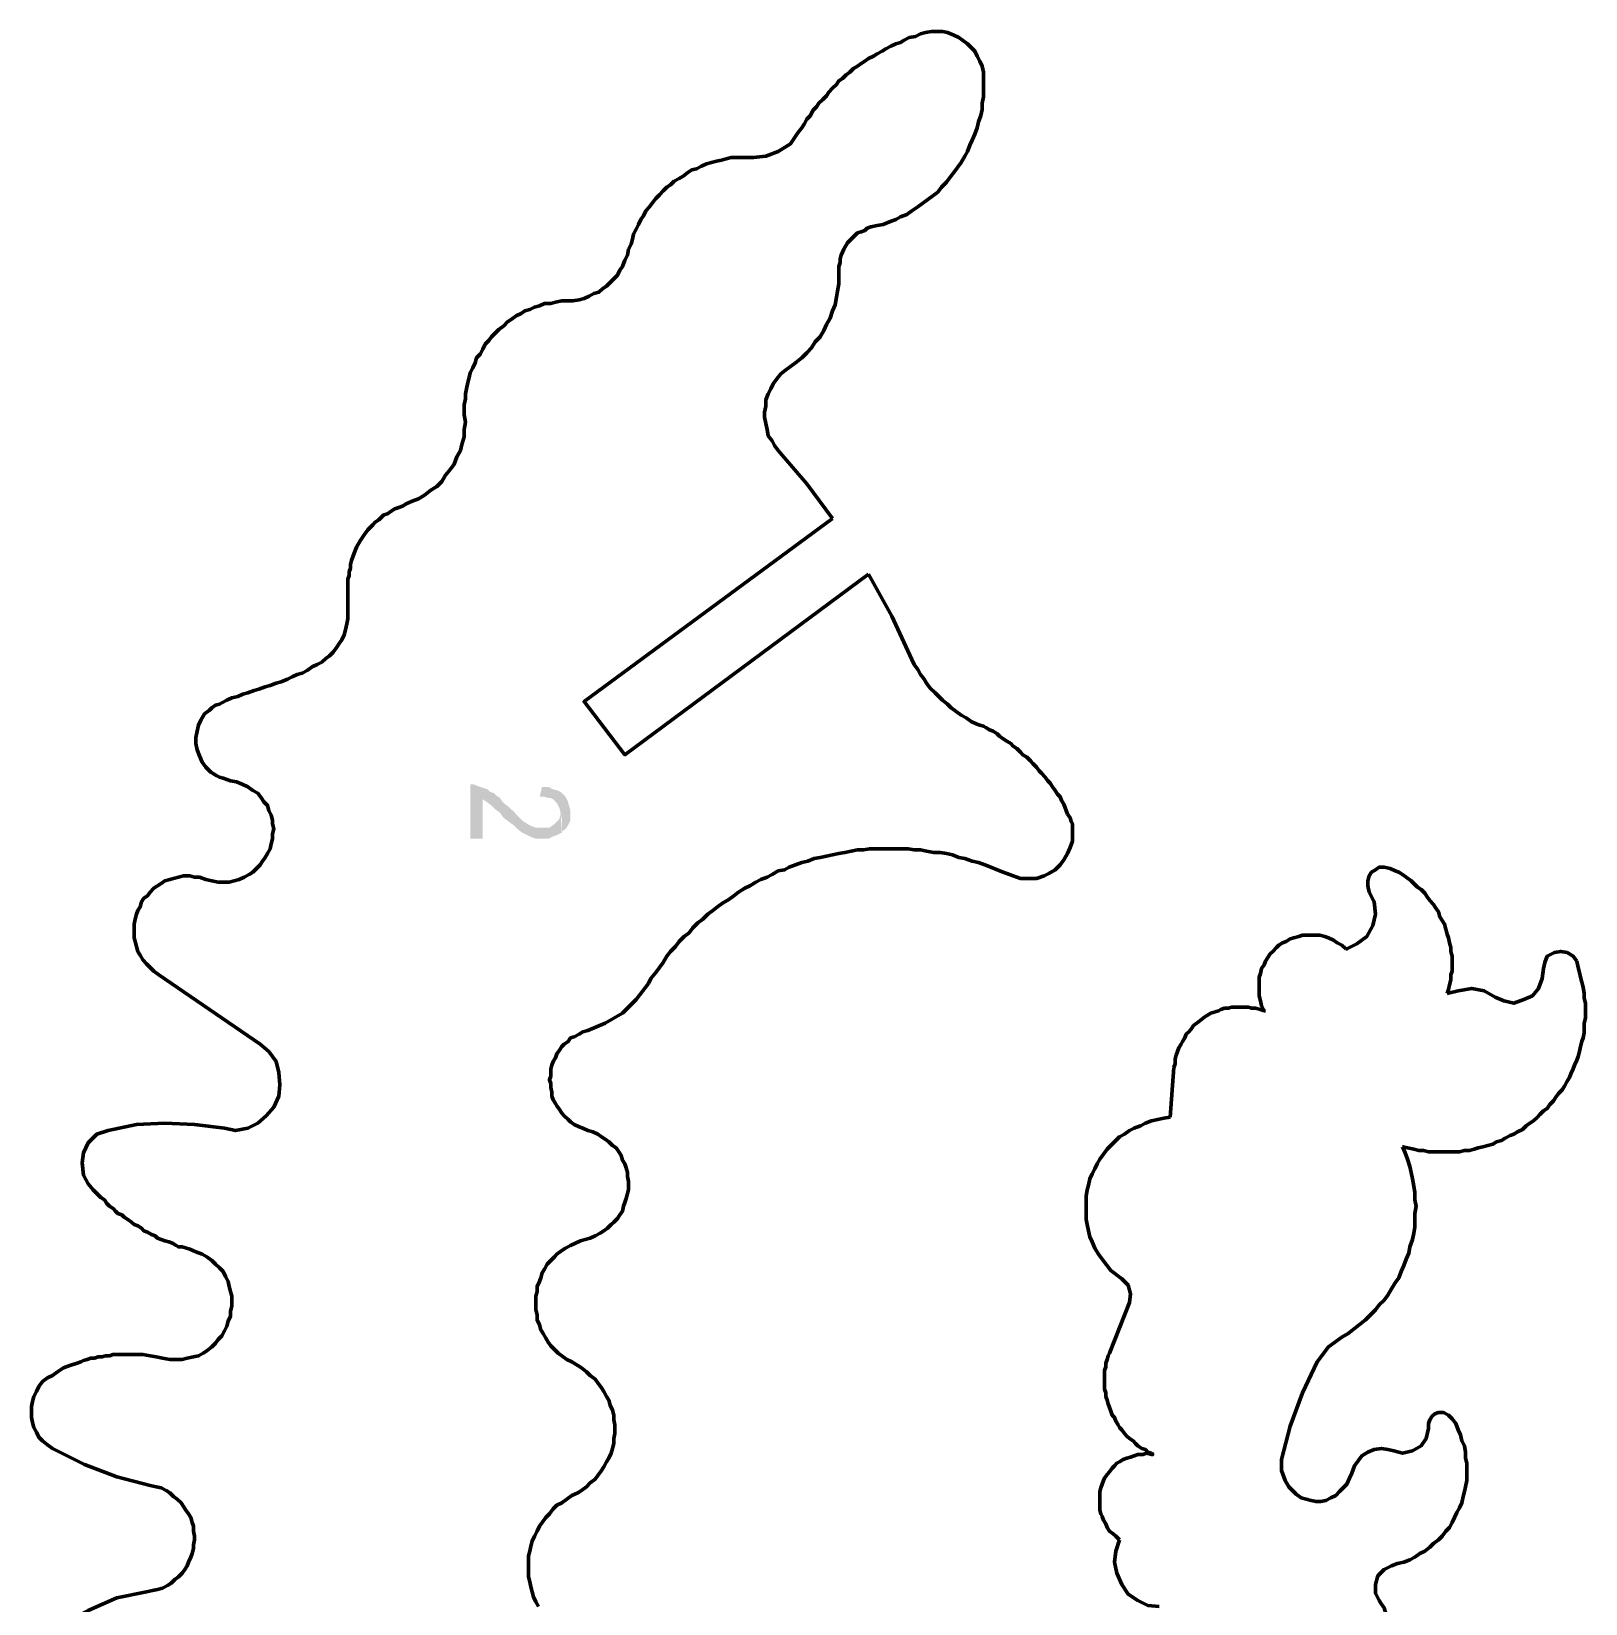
# Model space of a CAD drawing. Header units: inches. Extents: x -281 to 255, y -339 to 364.
# Drawn here: x 45.7 to 255.2, y 146.4 to 358.3 of the extents above; entities that cross this region are included whole.
import ezdxf

# ---------------------------------------------------------------- set-up
doc = ezdxf.new("R2010")
doc.units = ezdxf.units.IN
doc.layers.add('H', color=7, linetype='CONTINUOUS', lineweight=100)
doc.layers.add('P', color=250, linetype='CONTINUOUS', lineweight=100)

msp = doc.modelspace()

# ---------------------------------------------------------------- hatches: boundary and pattern name
at = {"layer": 'H', "linetype": 'CONTINUOUS'}
for points in [[(117.17, 250.33), (117, 253), (116.83, 252.17), (116.17, 251.5), (115.5, 251), (114.67, 251), (114.17, 251), (113.67, 251), (112.83, 251.33), (112, 251.83), (111.33, 252.5), (111, 252.83), (110.67, 253.17), (110.33, 253.5), (110, 253.83), (109.5, 254.17), (109.17, 254.5), (108.83, 255), (108.33, 255.33), (108, 255.67), (107.5, 255.83), (107.17, 256.17), (106.67, 256.33), (106.17, 256.5), (105.67, 256.67), (105.33, 256.83), (104.83, 256.83), (104.83, 249.5), (106.5, 249.5), (106.5, 254.83), (107, 254.5), (107.67, 254), (108.17, 253.5), (108.83, 253), (109.33, 252.33), (110, 251.83), (110.67, 251.33), (111.17, 250.83), (111.83, 250.33), (112.5, 250), (113.17, 249.67), (113.83, 249.5), (114.5, 249.5), (115.33, 249.5), (116, 249.83), (116.5, 250), (116.83, 250.17)], [(118.33, 253), (118.33, 253.33), (118.17, 253.83), (118, 254.5), (117.67, 255.17), (117.17, 255.67), (116.67, 256), (116, 256.17), (115.33, 256.5), (114.5, 256.5), (114.17, 255.17), (114.83, 255.17), (115.33, 255), (115.67, 255), (116, 254.83), (116.5, 254.33), (116.83, 253.67), (117, 253), (117.17, 252.17), (117.17, 251.33), (117.17, 250.33), (117.17, 250.5), (117.67, 250.83), (118, 251.33), (118.33, 252), (118.33, 252.5)]]:
    msp.add_hatch(color=0, dxfattribs=at).paths.add_polyline_path(points)

# ---------------------------------------------------------------- linework, layer by layer
at = {"layer": 'P', "color": 0, "linetype": 'CONTINUOUS'}
for points in [[(174, 352), (174, 352.83), (173.83, 353.67), (173.5, 354.33), (173.17, 355), (172.83, 355.67), (172.33, 356.17), (171.83, 356.67), (171.17, 357.17), (170.67, 357.5), (170, 357.83), (169.17, 358.17), (168.5, 358.33), (167.83, 358.33), (167, 358.33), (166.17, 358.17), (165.5, 358)], [(165.5, 358), (164.83, 357.67), (164, 357.5), (163.33, 357.17), (162.83, 356.83), (162.17, 356.67), (161.5, 356.33), (160.83, 356), (160.33, 355.67), (159.67, 355.33), (159.17, 355), (158.5, 354.67), (158, 354.33), (157.5, 354), (157, 353.67), (156.5, 353.33), (156, 352.83), (155.5, 352.5), (155, 352), (154.5, 351.67), (154.17, 351.17), (153.67, 350.67), (153.17, 350.17), (152.83, 349.67), (152.33, 349.17), (151.83, 348.67), (151.5, 348.17), (151, 347.67), (150.67, 347), (150.17, 346.5), (149.83, 345.83), (149.5, 345.33), (149, 344.67)], [(158.83, 332), (159.67, 332.17), (160.5, 332.33), (161.33, 332.67), (162.17, 333), (162.83, 333.33), (163.67, 333.67), (164.33, 334.17), (165.17, 334.67), (165.83, 335.17), (166.5, 335.67), (167.17, 336.17), (167.83, 336.67), (168.33, 337.33), (169, 338), (169.5, 338.67), (170, 339.33), (170.5, 340), (171, 340.67), (171.5, 341.5), (171.83, 342.17), (172.17, 343), (172.5, 343.67), (172.83, 344.5), (173.17, 345.33), (173.33, 346.17), (173.67, 347), (173.83, 347.83), (173.83, 348.67), (174, 349.5), (174, 350.33), (174, 351.17), (174, 352)], [(143, 341.33), (144.67, 341.5), (146.33, 342.17), (148, 343.17), (149, 344.67)], [(143, 341.33), (142.17, 341.33), (141.5, 341.33), (140.83, 341.33), (140, 341.33), (139.33, 341.17), (138.67, 341), (138, 340.83), (137.33, 340.67), (136.67, 340.5), (136, 340.17), (135.33, 339.83), (134.67, 339.67), (134.17, 339.33), (133.5, 338.83), (133, 338.5), (132.33, 338.17), (131.83, 337.67), (131.33, 337.33), (130.83, 336.83), (130.33, 336.33), (129.83, 335.83), (129.33, 335.17), (129, 334.67), (128.5, 334.17), (128.17, 333.5), (127.83, 333), (127.5, 332.33), (127.17, 331.67), (126.83, 331), (126.67, 330.33), (126.5, 329.67), (126.17, 329)], [(158.83, 332), (158.33, 331.83), (158, 331.5), (157.5, 331.33), (157, 331.17), (156.33, 330.5), (155.67, 329.83), (155.17, 329), (154.83, 328.17), (154.67, 327.67), (154.67, 327.17), (154.5, 326.67), (154.5, 326.17)], [(117.83, 322), (118.67, 322), (119.5, 322.17), (120.17, 322.33), (120.83, 322.67), (121.5, 323), (122.17, 323.17), (122.67, 323.67), (123.17, 324), (123.67, 324.5), (124.17, 325), (124.67, 325.5), (125, 326.17), (125.33, 326.67), (125.67, 327.5), (126, 328.17), (126.17, 329)], [(148, 313.17), (148.67, 313.67), (149.5, 314.33), (150.17, 315), (150.83, 315.67), (151.33, 316.5), (152, 317.17), (152.5, 318), (152.83, 318.83), (153.33, 319.67), (153.67, 320.67), (154, 321.5), (154.17, 322.5), (154.33, 323.33), (154.5, 324.33), (154.5, 325.17), (154.5, 326.17)], [(117.83, 322), (117.17, 322), (116.33, 321.83), (115.67, 321.67), (114.83, 321.67), (114.17, 321.33), (113.5, 321.17), (112.83, 320.83), (112.17, 320.67), (111.67, 320.33), (111, 320), (110.33, 319.5), (109.83, 319.17), (109.33, 318.67), (108.67, 318.17), (108.17, 317.67), (107.67, 317.17), (107.33, 316.67), (106.83, 316.17), (106.5, 315.5), (106.17, 314.83), (105.67, 314.33), (105.5, 313.67), (105.17, 313), (104.83, 312.33), (104.67, 311.67), (104.5, 311), (104.33, 310.17), (104.17, 309.5), (104.17, 308.83), (104, 308), (104, 307.33), (104, 306.67)], [(148, 313.17), (147.33, 312.67), (146.67, 312.17), (146.17, 311.5), (145.67, 310.83), (145.33, 310.17), (145, 309.5), (144.67, 308.67), (144.67, 307.83), (144.5, 307), (144.5, 306.33), (144.67, 305.5), (144.83, 304.67), (145, 303.83), (145.5, 303.17), (145.83, 302.5), (146.33, 301.83)], [(96.17, 294.67), (97, 295), (97.83, 295.33), (98.67, 295.83), (99.5, 296.5), (100.33, 297), (101, 297.67), (101.5, 298.5), (102.17, 299.33), (102.67, 300), (103, 301), (103.5, 301.83), (103.67, 302.67), (104, 303.67), (104, 304.67), (104.17, 305.67), (104, 306.67)], [(153.67, 292.67), (150.17, 297.33), (146.33, 301.83)], [(96.17, 294.67), (95.67, 294.33), (95.17, 294.17), (94.67, 294), (94.17, 293.67), (93.67, 293.33), (93.17, 293.17), (92.83, 292.83), (92.5, 292.5), (92, 292.17), (91.67, 291.83), (91, 291.17), (90.5, 290.5), (90, 289.67), (89.5, 288.83), (89.17, 288), (88.83, 287), (88.67, 286.5), (88.67, 286), (88.5, 285.5), (88.5, 285), (88.33, 284.5), (88.33, 284), (88.33, 283.5), (88.33, 283), (88.33, 282.5), (88.33, 281.83)], [(153.67, 292.67), (120.17, 268), (125.67, 260.83), (158.5, 285.17)], [(164.33, 273.67), (161.67, 279.5), (158.5, 285.17)], [(71.33, 267.83), (72, 268.17), (72.67, 268.5), (73.5, 268.67), (74.17, 269), (74.83, 269.17), (75.67, 269.5), (76.33, 269.67), (77.17, 270), (77.83, 270.17), (78.67, 270.5), (79.33, 270.67), (80.17, 271), (80.83, 271.33), (81.5, 271.67), (82.17, 271.83), (82.83, 272.17), (83.5, 272.67), (84.17, 273), (84.83, 273.33), (85.33, 273.83), (85.83, 274.17), (86.33, 274.67), (86.83, 275.33), (87.17, 275.83), (87.5, 276.33), (87.83, 277), (88, 277.67), (88.17, 278.5), (88.33, 279.17), (88.33, 280), (88.33, 281), (88.33, 281.33), (88.33, 281.83)], [(164.33, 273.67), (164.67, 273), (165.17, 272.33), (165.5, 271.67), (166, 271), (166.33, 270.5), (166.83, 269.83), (167.5, 269.17), (168, 268.67), (168.5, 268.17), (169.17, 267.67), (169.67, 267.17), (170.33, 266.67), (171, 266.17), (171.67, 265.83), (172.33, 265.33), (173, 265)], [(71.33, 267.83), (71, 267.67), (70.5, 267.5), (70, 267.17), (69.67, 266.83), (69, 266.33), (68.5, 265.5), (68.17, 264.83), (68, 264), (67.83, 263.17), (67.83, 262.33), (68, 261.5), (68.33, 260.67), (68.67, 259.83), (69.17, 259.17), (69.83, 258.5), (70.67, 258), (71, 257.83), (71.5, 257.67), (72, 257.5), (72.5, 257.33)], [(185.33, 252.83), (185.17, 253.33), (185, 253.67), (184.83, 254.17), (184.5, 254.67), (184.33, 255.17), (184, 255.5), (183.67, 256), (183.33, 256.5), (183, 257), (182.67, 257.33), (182.33, 257.83), (181.83, 258.33), (181.5, 258.67), (181.17, 259.17), (180.67, 259.67), (180.33, 260), (179.83, 260.5), (179.33, 260.83), (179, 261.17), (178.5, 261.67), (178, 262), (177.67, 262.33), (177.17, 262.67), (176.67, 263), (176.17, 263.33), (175.83, 263.67), (175.33, 264), (174.83, 264.17), (174.33, 264.5), (174, 264.67), (173.5, 264.83), (173, 265)], [(69.17, 244), (70, 243.83), (70.83, 243.67), (71.67, 243.67), (72.33, 243.67), (73, 243.83), (73.67, 244), (74.33, 244.33), (75, 244.67), (75.5, 245), (76, 245.5), (76.5, 246), (76.83, 246.5), (77.17, 247), (77.5, 247.5), (77.83, 248.17), (78, 248.83), (78.17, 249.5), (78.17, 250.17), (78.33, 250.83), (78.17, 251.5), (78.17, 252), (78, 252.67), (77.67, 253.33), (77.5, 254), (77, 254.5), (76.67, 255), (76.17, 255.67), (75.5, 256), (74.83, 256.5), (74.17, 256.83), (73.33, 257.17), (72.5, 257.33)], [(177.5, 244.67), (178, 244.5), (178.5, 244.33), (179, 244.17), (179.33, 244.17), (180.33, 244.17), (181.17, 244.17), (182.17, 244.5), (182.83, 244.83), (183.67, 245.33), (184.33, 246), (184.83, 246.67), (185.33, 247.5), (185.67, 248.33), (186, 249.17), (186, 250), (186, 251), (186, 251.5), (185.83, 251.83), (185.67, 252.33), (185.33, 252.83)], [(177.5, 244.67), (176.67, 245), (175.83, 245.33), (175, 245.67), (174.17, 246), (173.33, 246.33), (172.5, 246.5), (171.5, 246.83), (170.67, 247), (169.83, 247.33), (169, 247.5), (168.17, 247.67), (167.33, 247.67), (166.33, 247.83), (165.5, 248), (164.67, 248), (163.83, 248.17), (163, 248.17), (162.17, 248.17), (161.17, 248.17), (160.33, 248.17), (159.5, 248.17), (158.67, 248.17), (157.83, 248), (157, 248), (156.17, 247.83), (155.33, 247.67), (154.5, 247.5), (153.67, 247.33), (152.83, 247.17), (152, 247), (151.17, 246.83), (150.33, 246.5), (149.5, 246.33), (148.67, 246), (147.83, 245.67), (147.17, 245.33), (146.33, 245.17), (145.5, 244.67), (144.83, 244.33), (144, 244), (143.33, 243.67), (142.5, 243.17), (141.83, 242.83), (141, 242.33), (140.33, 241.83), (139.67, 241.33), (138.83, 240.83), (138.17, 240.33), (137.5, 239.83), (136.83, 239.33), (136.17, 238.67), (135.5, 238.17), (134.83, 237.5), (134.33, 236.83), (133.67, 236.33), (133, 235.67), (132.5, 235), (131.83, 234.33), (131.33, 233.67), (130.83, 232.83), (130.33, 232.17), (129.83, 231.5), (129.17, 230.67), (128.83, 230)], [(69.17, 244), (68.33, 244.33), (67.67, 244.33), (67, 244.5), (66.17, 244.5), (65.5, 244.33), (64.83, 244.17), (64.33, 244), (63.67, 243.83), (63.17, 243.5), (62.67, 243.17), (62.17, 242.83), (61.67, 242.33), (61.33, 241.83), (60.83, 241.5), (60.5, 241), (60.33, 240.33), (60, 239.83), (59.83, 239.33), (59.67, 238.67), (59.5, 238), (59.5, 237.5), (59.5, 236.83), (59.5, 236.17), (59.67, 235.67), (59.83, 235), (60, 234.33), (60.33, 233.83), (60.67, 233.17), (61.17, 232.67), (61.67, 232.17), (62.17, 231.67), (62.83, 231.17)], [(228.83, 245.5), (228, 245.67), (227.33, 245.67), (226.83, 245.33), (226.33, 245), (226, 244.5), (225.83, 243.83), (225.83, 243.17), (226, 242.33)], [(236.5, 228.67), (236.67, 229.17), (236.83, 229.83), (237, 230.5), (237, 231.17), (237.17, 231.67), (237.17, 232.33), (237.17, 233), (237.17, 233.67), (237, 234.33), (237, 234.83), (236.83, 235.5), (236.67, 236.17), (236.5, 236.67), (236.33, 237.33), (236.17, 238), (235.83, 238.5), (235.5, 239), (235.33, 239.67), (235, 240.17), (234.67, 240.67), (234.17, 241.17), (233.83, 241.67), (233.5, 242.17), (233, 242.67), (232.5, 243), (232, 243.5), (231.67, 243.83), (231, 244.33), (230.5, 244.67), (230, 245), (229.5, 245.17), (228.83, 245.5)], [(222.83, 234.67), (223, 234.67), (224.33, 235.33), (225.67, 236.33), (226.5, 237.83), (226.83, 239.33), (226.67, 241), (226, 242.33)], [(222.83, 234.67), (222.33, 235.17), (221.67, 235.5), (221.17, 235.83), (220.5, 236.17), (220, 236.33), (219.33, 236.5), (218.83, 236.5), (218.17, 236.5), (217.67, 236.5), (217, 236.5), (216.5, 236.33), (215.83, 236.17), (215.33, 236), (214.83, 235.67), (214.33, 235.5), (213.83, 235.17), (213.5, 234.83), (213, 234.33), (212.67, 234), (212.33, 233.5), (212, 233), (211.83, 232.5), (211.5, 232), (211.33, 231.33), (211.17, 230.83), (211.17, 230.17), (211.17, 229.5), (211.17, 229), (211.17, 228.33), (211.33, 227.67), (211.5, 227), (211.83, 226.33)], [(254, 233), (253.5, 233.67), (252.67, 234.17), (251.83, 234.33), (251, 234.17), (250, 233.67), (249.67, 232.83), (249.5, 232)], [(71.67, 210.5), (73.17, 210.17), (74.83, 210.5), (76.17, 211.17), (77.33, 212.17), (78.33, 213.33), (79, 214.83), (79.17, 216.33), (79, 218), (78.67, 219.5), (77.67, 220.83), (76.5, 221.83), (62.83, 231.17)], [(230.5, 208), (231.17, 207.83), (232, 207.67), (232.67, 207.5), (233.33, 207.5), (234, 207.33), (234.83, 207.33), (235.5, 207.33), (236.17, 207.33), (236.83, 207.33), (237.5, 207.33), (238.17, 207.33), (238.83, 207.5), (239.5, 207.5), (240.17, 207.67), (240.67, 207.83), (241.33, 208), (242, 208.17), (242.67, 208.33), (243.17, 208.67), (243.83, 208.83), (244.33, 209.17), (245, 209.5), (245.5, 209.67), (246, 210), (246.67, 210.33), (247.17, 210.83), (247.67, 211.17), (248.17, 211.5), (248.67, 212), (249, 212.33), (249.5, 212.83), (250, 213.17), (250.33, 213.67), (250.83, 214.17), (251.17, 214.67), (251.5, 215.17), (252, 215.67), (252.33, 216.17), (252.67, 216.83), (253, 217.33), (253.17, 217.83), (253.5, 218.5), (253.67, 219), (254, 219.67), (254.17, 220.17), (254.33, 220.83), (254.5, 221.5), (254.67, 222.17), (254.83, 222.67), (255, 223.33), (255, 224), (255, 224.67), (255.17, 225.33), (255.17, 226), (255.17, 226.67), (255.17, 227.33), (255, 228), (255, 228.67), (254.83, 229.5), (254.67, 230.17), (254.5, 230.83), (254.33, 231.5), (254.17, 232.17), (254, 233)], [(243, 228.17), (244.17, 227.67), (245.5, 227.33), (246.83, 227.83), (248, 228.33), (248.83, 229.33), (249.33, 230.67), (249.5, 232)], [(120.67, 223.67), (123, 224.67), (125.33, 226), (127.17, 227.83), (128.83, 230)], [(243, 228.17), (241.5, 229), (239.83, 229.33), (238, 229), (236.5, 228.67)], [(211.83, 226.33), (211.33, 226.5), (210.67, 226.67), (210.17, 226.67), (209.67, 226.83), (209.17, 226.83), (208.5, 226.83), (208, 226.83), (207.5, 226.83), (207, 226.67), (206.5, 226.67), (206, 226.5), (205.67, 226.33), (204.67, 226), (203.83, 225.5), (203, 224.83), (202.33, 224.33), (202, 223.83), (201.67, 223.5), (201.33, 223.17), (201.17, 222.67), (200.83, 222.17), (200.67, 221.83), (200.33, 221.33), (200.17, 220.83), (200, 220.33), (199.83, 219.83), (199.83, 219.17), (199.67, 218.67)], [(211.83, 226.33), (212, 226.33)], [(120.67, 223.67), (120, 223.5), (119.5, 223.17), (118.83, 222.83), (118.33, 222.67), (118, 222.17), (117.5, 221.83), (117.17, 221.5), (116.83, 221), (116.5, 220.5), (116.33, 220), (116, 219.5), (115.83, 219), (115.67, 218.5), (115.67, 218), (115.67, 217.5), (115.5, 217), (115.67, 216.5), (115.67, 216), (115.83, 215.33), (115.83, 214.83), (116, 214.33), (116.33, 213.83), (116.5, 213.5), (116.83, 213), (117.17, 212.5), (117.5, 212.17), (118, 211.67), (118.33, 211.33), (118.83, 211), (119.5, 210.67), (120, 210.5), (120.67, 210.17)], [(199.17, 212), (199.67, 218.67)], [(199.17, 212), (198.33, 211.83), (197.5, 211.67), (196.67, 211.5), (195.83, 211.17), (195.17, 210.83), (194.33, 210.5), (193.67, 210.17), (193, 209.67), (192.33, 209.33), (191.83, 208.83), (191.17, 208.17), (190.67, 207.67), (190.17, 207), (189.67, 206.33), (189.33, 205.67), (189, 205), (188.67, 204.33), (188.33, 203.67), (188.17, 202.83), (188, 202.17), (187.83, 201.33), (187.83, 200.67), (187.83, 199.83), (187.83, 199), (187.83, 198.17), (188, 197.5), (188.17, 196.67), (188.33, 195.83), (188.67, 195.17), (189, 194.33), (189.5, 193.5), (190, 192.83)], [(56, 210.17), (54.5, 209.67), (53.33, 208.5), (52.67, 207.17), (52.5, 205.83), (52.67, 204.17), (53.33, 203)], [(71.67, 210.5), (67.67, 211), (63.67, 211.17), (59.83, 211), (56, 210.17)], [(120.33, 195.5), (121, 195.67), (121.67, 196), (122.33, 196.33), (122.83, 196.67), (123.33, 197), (123.83, 197.5), (124.17, 197.83), (124.67, 198.33), (125, 198.83), (125.33, 199.33), (125.5, 200), (125.67, 200.5), (125.83, 201), (126, 201.67), (126.17, 202.17), (126.17, 202.83), (126.17, 203.33), (126, 204), (126, 204.5), (125.83, 205.17), (125.67, 205.67), (125.33, 206.17), (125.17, 206.83), (124.83, 207.33), (124.5, 207.83), (124, 208.17), (123.5, 208.67), (123, 209), (122.5, 209.33), (122, 209.67), (121.33, 210), (120.67, 210.17)], [(222.33, 182.33), (223.17, 182.83), (224, 183.5), (224.67, 184), (225.5, 184.67), (226.17, 185.33), (226.83, 186), (227.33, 186.67), (228, 187.33), (228.5, 188), (229, 188.83), (229.5, 189.67), (230, 190.33), (230.33, 191.17), (230.67, 192), (231, 192.83), (231.33, 193.67), (231.5, 194.5), (231.83, 195.5), (232, 196.33), (232.17, 197.17), (232.17, 198.17), (232.17, 199), (232.33, 200), (232.17, 200.83), (232.17, 201.83), (232, 202.67), (231.83, 203.67), (231.67, 204.5), (231.5, 205.33), (231.17, 206.33), (230.83, 207.17), (230.5, 208)], [(230.5, 208), (230.67, 208)], [(53.33, 203), (54, 202.17), (54.33, 201.83), (54.67, 201.5), (55, 201.17), (55.5, 200.83), (55.83, 200.33), (56.17, 200), (56.67, 199.67), (57, 199.33), (57.33, 199), (57.83, 198.83), (58.17, 198.5), (58.67, 198.17), (59.17, 197.83), (59.5, 197.5), (60, 197.33), (60.5, 197), (60.83, 196.67), (61.33, 196.5), (61.83, 196.17), (62.33, 196), (62.67, 195.67), (63.17, 195.5), (63.67, 195.33), (64.17, 195.17), (64.67, 195), (65.17, 194.67), (65.5, 194.5), (66, 194.5), (67, 194.17)], [(120.33, 195.5), (119.67, 195.33), (119, 195), (118.33, 194.67), (117.67, 194.33), (117.17, 194), (116.5, 193.5), (116.17, 193.17), (115.67, 192.67), (115.17, 192.17), (114.83, 191.5), (114.5, 191), (114.33, 190.33), (114.17, 189.83), (113.83, 189.17), (113.83, 188.5), (113.67, 187.83), (113.67, 187.17), (113.67, 186.5), (113.67, 186), (113.83, 185.33), (113.83, 184.67), (114.17, 184), (114.33, 183.33), (114.67, 182.83), (115, 182.17), (115.33, 181.67), (115.67, 181.17), (116.17, 180.67), (116.67, 180.17), (117.33, 179.67), (117.83, 179.33), (118.5, 179)], [(63.33, 179.5), (64.33, 179.33), (65.17, 179.33), (66, 179.33), (66.67, 179.5), (67.5, 179.67), (68.17, 179.83), (68.83, 180.17), (69.33, 180.5), (70, 181), (70.5, 181.5), (70.83, 182), (71.33, 182.5), (71.67, 183.17), (72, 183.83), (72.17, 184.5), (72.5, 185.17), (72.5, 185.83), (72.67, 186.5), (72.67, 187.17), (72.67, 187.83), (72.5, 188.5), (72.33, 189.17), (72.17, 189.83), (71.83, 190.5), (71.5, 191.17), (71, 191.67), (70.5, 192.17), (70, 192.67), (69.33, 193.17), (68.67, 193.5), (67.83, 193.83), (67, 194.17)], [(190, 192.83), (191.17, 191.33), (192.67, 190.17)], [(191, 180.17), (193.67, 187), (193.83, 188.17), (193.5, 189.33), (192.67, 190.17)], [(222.33, 182.33), (220.5, 181), (219, 179), (217, 174.83), (215.33, 170.33), (214.17, 165.83), (214.17, 164.33), (214.67, 163), (215.17, 162.17), (215.67, 161.67), (216.17, 161.17), (216.83, 160.67), (217.5, 160.5), (218.17, 160.33), (218.83, 160.17), (219.5, 160.17), (220.17, 160.33), (220.83, 160.67), (221.5, 161), (222, 161.5), (222.5, 162), (223, 162.5), (223.33, 163.33), (223.67, 164)], [(191, 180.17), (190.83, 179.83), (190.67, 179.33), (190.5, 178.83), (190.5, 178.33), (190.33, 177.83), (190.33, 177.33), (190.33, 176.83), (190.33, 176.33), (190.33, 175.83), (190.33, 175.33), (190.5, 174.83), (190.5, 174.33), (190.67, 173.83), (190.83, 173.33), (191, 172.83), (191.17, 172.33), (191.33, 171.83), (191.67, 171.5), (191.83, 171), (192.17, 170.5), (192.33, 170.17), (192.67, 169.83), (193, 169.33), (193.33, 169), (193.67, 168.67), (194.17, 168.33), (194.5, 168), (194.83, 167.67), (195.33, 167.33), (195.83, 167.17), (196.17, 166.83), (196.67, 166.67)], [(63.33, 179.5), (62.5, 179.67), (61.67, 179.83), (60.67, 180), (59.67, 180), (59.17, 180), (58.67, 180), (58.17, 180), (57.67, 180), (57.17, 180), (56.67, 180), (56.17, 179.83), (55.67, 179.83), (55.17, 179.67), (54.67, 179.67), (54.17, 179.5), (53.67, 179.5), (53.17, 179.33), (52.67, 179.17), (52.33, 179), (51.83, 178.83), (50.83, 178.5), (50, 178.17), (49.17, 177.67), (48.5, 177.17)], [(118.5, 161), (119.33, 161.33), (119.83, 161.67), (120.5, 162.17), (121, 162.67), (121.67, 163.17), (122, 163.67), (122.5, 164.33), (122.83, 164.83), (123.17, 165.5), (123.5, 166), (123.83, 166.67), (124, 167.33), (124.17, 168), (124.17, 168.67), (124.33, 169.33), (124.33, 170), (124.33, 170.5), (124.17, 171.17), (124.17, 171.83), (124, 172.5), (123.67, 173.17), (123.5, 173.83), (123.17, 174.33), (122.83, 175), (122.5, 175.5), (122, 176.17), (121.67, 176.67), (121, 177.17), (120.5, 177.67), (119.83, 178.17), (119.33, 178.5), (118.5, 179)], [(48.5, 177.17), (47.83, 176.83), (47.17, 176.33), (46.67, 175.67), (46.33, 175), (46, 174.33), (45.83, 173.67), (45.67, 173), (45.67, 172.33), (45.67, 171.5), (45.83, 170.83), (46, 170.17), (46.33, 169.5), (46.67, 168.83), (47.17, 168.33), (47.83, 167.83), (48.5, 167.33)], [(237.17, 171.33), (236.67, 171.83), (236, 172.17), (235.33, 172.17), (234.83, 172), (234.5, 171.67), (234.17, 171.17), (234, 170.67), (234, 170)], [(229, 151.5), (229.83, 151.83), (230.67, 152), (231.5, 152.33), (232.17, 152.67), (232.83, 153.17), (233.5, 153.5), (234.17, 154), (234.67, 154.5), (235.33, 155), (235.83, 155.5), (236.33, 156.17), (236.83, 156.67), (237.17, 157.33), (237.5, 158), (237.83, 158.67), (238.17, 159.33), (238.5, 160), (238.67, 160.83), (238.83, 161.5), (239, 162.17), (239.17, 163), (239.17, 163.67), (239.17, 164.5), (239.17, 165.33), (239, 166), (239, 166.83), (238.83, 167.67), (238.5, 168.33), (238.33, 169.17), (238, 169.83), (237.67, 170.67), (237.17, 171.33)], [(229.33, 167), (230.5, 166.67), (231.83, 167), (233, 167.67), (233.67, 168.67), (234, 170)], [(48.5, 167.33), (52.83, 165.17), (57.17, 163.5), (61.67, 162.33)], [(196.67, 166.5), (196, 166.67), (195.5, 166.5), (194.83, 166.5), (194.33, 166.33), (193.83, 166.17), (193.33, 166), (192.83, 165.83), (192.33, 165.5), (192, 165.33), (191.67, 165), (191.33, 164.67), (191, 164.17), (190.67, 163.83), (190.33, 163.33), (190.17, 163), (190, 162.5), (189.83, 162), (189.67, 161.5), (189.67, 161), (189.67, 160.5), (189.67, 160), (189.67, 159.5), (189.67, 159), (189.83, 158.5), (190, 158.17), (190.17, 157.67), (190.5, 157.17), (190.67, 156.67), (191, 156.17), (191.5, 155.83), (191.83, 155.5), (192.33, 155)], [(196.67, 166.5), (196.83, 166.5), (196.67, 166.67)], [(229.33, 167), (228.5, 167.17), (227.67, 167.33), (226.67, 167.17), (225.83, 166.83), (225, 166.33), (224.5, 165.67), (224, 165), (223.83, 164.5), (223.67, 164)], [(61.17, 148), (62, 148.17), (62.67, 148.33), (63.33, 148.5), (64, 148.83), (64.5, 149.17), (65, 149.67), (65.5, 150), (66, 150.5), (66.33, 151), (66.67, 151.5), (66.83, 152), (67.17, 152.67), (67.33, 153.17), (67.5, 153.83), (67.5, 154.33), (67.67, 155), (67.67, 155.5), (67.5, 156.17), (67.5, 156.83), (67.33, 157.33), (67.17, 158), (66.83, 158.5), (66.5, 159), (66.17, 159.5), (65.83, 160), (65.33, 160.5), (64.83, 160.83), (64.33, 161.33), (63.83, 161.67), (63.17, 162), (62.5, 162.17), (61.67, 162.33)], [(118.5, 161), (117.83, 160.5), (117.17, 160), (116.5, 159.67), (116, 159.17), (115.5, 158.5), (115, 158), (114.5, 157.33), (114.17, 156.83), (113.83, 156.17), (113.5, 155.5), (113.17, 154.83), (113, 154.17), (112.83, 153.5), (112.67, 152.83), (112.67, 152.17), (112.67, 151.33), (112.67, 150.67), (112.67, 150), (112.83, 149.33), (113, 148.67), (113.17, 148), (113.33, 147.33), (113.67, 146.67), (114, 146)], [(192.33, 155), (191.83, 153.5), (191.67, 152), (192, 150.5), (192.67, 149), (193.5, 147.67), (194.83, 146.83), (196.17, 146.17), (197.67, 146)], [(192.33, 155), (192.33, 155)], [(229, 151.5), (228, 151), (227.17, 150.17), (226.83, 149), (226.83, 147.83), (227.33, 146.83)], [(61.17, 148), (57.17, 147.17), (53.33, 145.5), (49.5, 143.5)], [(227.67, 138.67), (227.83, 139.17), (228.17, 139.67), (228.33, 140.33), (228.5, 140.83), (228.67, 141.33), (228.67, 141.83), (228.83, 142.33), (228.83, 142.83), (228.67, 143.33), (228.67, 143.83), (228.5, 144.33), (228.33, 144.83), (228.17, 145.33), (228, 145.83), (227.67, 146.33), (227.33, 146.83)]]:
    msp.add_lwpolyline(points, dxfattribs=at)

doc.saveas('drawing.dxf')
